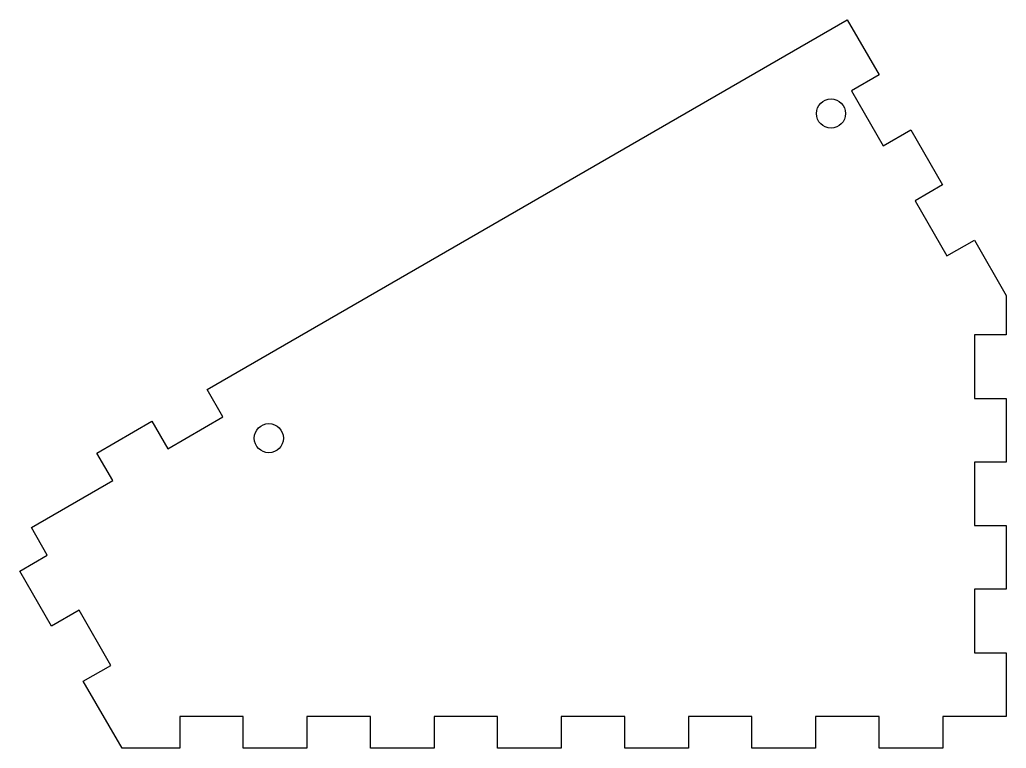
# Model space of a CAD drawing. Header units: millimetres. Extents: x -1737 to -1551, y 363 to 500.
import ezdxf

# ---------------------------------------------------------------- set-up
doc = ezdxf.new("R2010")
doc.units = ezdxf.units.MM
doc.layers.get('0').update_dxf_attribs({"linetype": 'CONTINUOUS'})

msp = doc.modelspace()

# ---------------------------------------------------------------- linework, layer by layer
msp.add_lwpolyline([(-1698.54, 425.4), (-1701.54, 430.6), (-1580.72, 500.35), (-1574.72, 489.96), (-1579.92, 486.96), (-1573.92, 476.56), (-1568.72, 479.56), (-1562.72, 469.17), (-1567.92, 466.17), (-1561.92, 455.78), (-1556.72, 458.78), (-1550.7, 448.35), (-1550.7, 440.9), (-1556.7, 440.9), (-1556.7, 428.9), (-1550.7, 428.9), (-1550.7, 416.9), (-1556.7, 416.9), (-1556.7, 404.9), (-1550.7, 404.9), (-1550.7, 392.9), (-1556.7, 392.9), (-1556.7, 380.9), (-1550.7, 380.9), (-1550.7, 368.9), (-1562.7, 368.9), (-1562.7, 362.9), (-1574.7, 362.9), (-1574.7, 368.9), (-1586.7, 368.9), (-1586.7, 362.9), (-1598.7, 362.9), (-1598.7, 368.9), (-1610.7, 368.9), (-1610.7, 362.9), (-1622.7, 362.9), (-1622.7, 368.9), (-1634.7, 368.9), (-1634.7, 362.9), (-1646.7, 362.9), (-1646.7, 368.9), (-1658.7, 368.9), (-1658.7, 362.9), (-1670.7, 362.9), (-1670.7, 368.9), (-1682.7, 368.9), (-1682.7, 362.9), (-1694.7, 362.9), (-1694.7, 368.9), (-1706.7, 368.9), (-1706.7, 362.9), (-1717.59, 362.9), (-1724.89, 375.54), (-1719.7, 378.54), (-1725.7, 388.94), (-1730.89, 385.94), (-1736.89, 396.33), (-1731.7, 399.33), (-1734.7, 404.53), (-1719.32, 413.4), (-1722.32, 418.6), (-1711.93, 424.6), (-1708.93, 419.4)], close=True)
for centre in [(-1583.78, 482.65), (-1689.87, 421.4)]:
    msp.add_circle(centre, 2.75)

doc.saveas('drawing.dxf')
